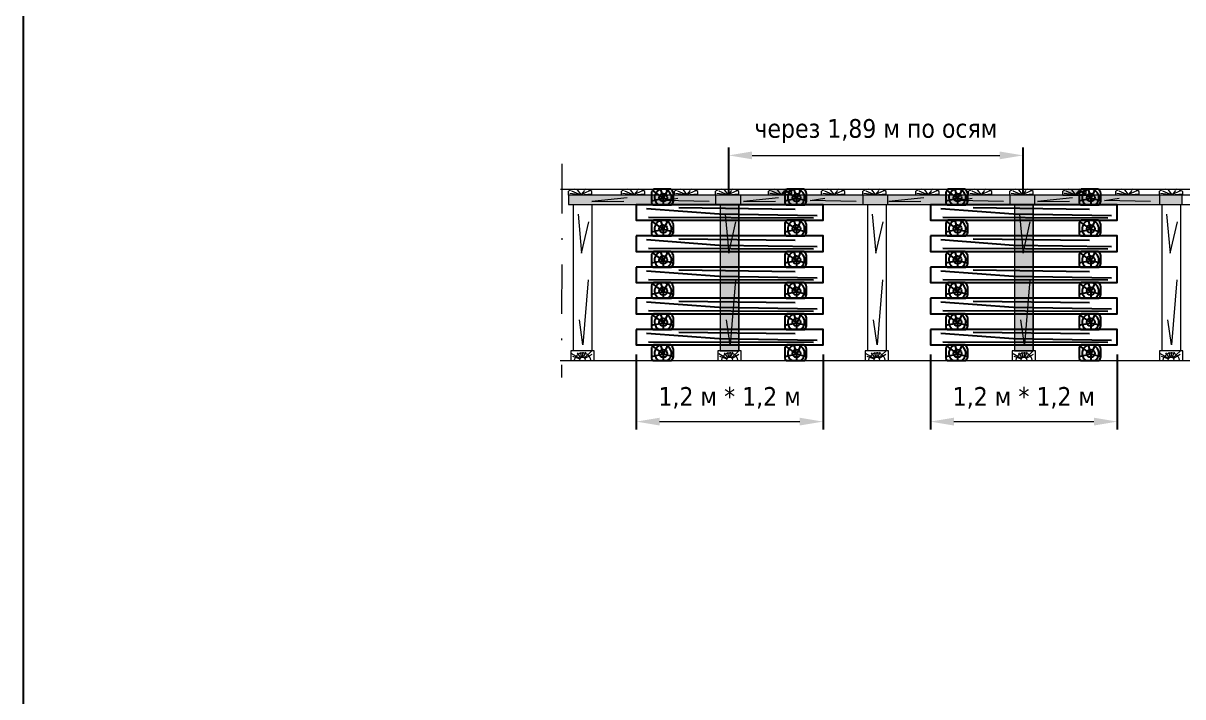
# Model space of a CAD drawing. Header units: millimetres. Extents: x 2161 to 3506, y -1213 to -250.
# Drawn here: x 2175.1 to 2249.6, y -574.7 to -531.4 of the extents above; entities that cross this region are included whole.
import ezdxf

# ---------------------------------------------------------------- set-up
doc = ezdxf.new("R2010")
doc.units = ezdxf.units.MM
doc.linetypes.add('штрихпунктирная2', pattern=[12.7, 6.35, -3.175, 0, -3.175])
doc.styles.add('стиль', font='TAHOMA.TTF')
doc.dimstyles.new('Копия DIN', dxfattribs={"dimtxt": 2, "dimasz": 2.5, "dimexe": 0.5, "dimexo": 0.625, "dimtad": 0, "dimdec": 0, "dimlfac": 100, "dimzin": 4, "dimdsep": 46, "dimtxsty": 'стиль', "dimcen": 2.5, "dimclre": 256, "dimclrt": 256, "dimadec": 0, "dimazin": 2, "dimtfac": 1, "dimtdec": 0, "dimtmove": 0, "dimatfit": 3, "dimfxl": 0, "dimtvp": 1, "dimtolj": 1, "dimtzin": 0, "dimlwd": 0, "dimarcsym": 0})

# ---------------------------------------------------------------- blocks, each defined once
blk = doc.blocks.new('бутокост')
at = {"color": 7}
for p, q in [((2896.634, -913.655), (2896.634, -913.655)), ((2897.869, -913.655), (2896.757, -913.655)), ((2905.187, -913.655), (2905.187, -913.655)), ((2906.423, -913.655), (2905.311, -913.655)), ((2896.634, -913.83), (2896.634, -914.529)), ((2898.034, -914.434), (2898.034, -913.924)), ((2905.187, -913.83), (2905.187, -914.529)), ((2906.587, -914.434), (2906.587, -913.924)), ((2896.715, -914.655), (2897.912, -914.655)), ((2905.269, -914.655), (2906.465, -914.655)), ((2896.634, -915.655), (2896.634, -915.655)), ((2896.634, -915.83), (2896.634, -916.529)), ((2897.869, -915.655), (2896.757, -915.655)), ((2898.034, -916.434), (2898.034, -915.924)), ((2905.187, -915.655), (2905.187, -915.655)), ((2905.187, -915.83), (2905.187, -916.529)), ((2906.423, -915.655), (2905.311, -915.655)), ((2906.587, -916.434), (2906.587, -915.924)), ((2896.715, -916.655), (2897.912, -916.655)), ((2905.269, -916.655), (2906.465, -916.655)), ((2896.634, -917.655), (2896.634, -917.655)), ((2896.634, -917.83), (2896.634, -918.529)), ((2897.869, -917.655), (2896.757, -917.655)), ((2898.034, -918.434), (2898.034, -917.924)), ((2905.187, -917.655), (2905.187, -917.655)), ((2905.187, -917.83), (2905.187, -918.529)), ((2906.423, -917.655), (2905.311, -917.655)), ((2906.587, -918.434), (2906.587, -917.924)), ((2896.715, -918.655), (2897.912, -918.655)), ((2905.269, -918.655), (2906.465, -918.655)), ((2896.634, -919.655), (2896.634, -919.655)), ((2897.869, -919.655), (2896.757, -919.655)), ((2905.187, -919.655), (2905.187, -919.655)), ((2906.423, -919.655), (2905.311, -919.655)), ((2896.634, -919.83), (2896.634, -920.529)), ((2898.034, -920.434), (2898.034, -919.924)), ((2905.187, -919.83), (2905.187, -920.529)), ((2906.587, -920.434), (2906.587, -919.924)), ((2896.715, -920.655), (2897.912, -920.655)), ((2905.269, -920.655), (2906.465, -920.655)), ((2896.634, -921.655), (2896.634, -921.655)), ((2896.634, -921.83), (2896.634, -922.529)), ((2897.869, -921.655), (2896.757, -921.655)), ((2898.034, -922.434), (2898.034, -921.924)), ((2905.187, -921.655), (2905.187, -921.655)), ((2905.187, -921.83), (2905.187, -922.529)), ((2906.423, -921.655), (2905.311, -921.655)), ((2906.587, -922.434), (2906.587, -921.924)), ((2896.715, -922.655), (2897.912, -922.655)), ((2905.269, -922.655), (2906.465, -922.655)), ((2896.634, -923.655), (2896.634, -923.655)), ((2896.634, -923.83), (2896.634, -924.529)), ((2897.869, -923.655), (2896.757, -923.655)), ((2898.034, -924.434), (2898.034, -923.924)), ((2905.187, -923.655), (2905.187, -923.655)), ((2905.187, -923.83), (2905.187, -924.529)), ((2906.423, -923.655), (2905.311, -923.655)), ((2906.587, -924.434), (2906.587, -923.924)), ((2896.715, -924.655), (2897.912, -924.655)), ((2905.269, -924.655), (2906.465, -924.655))]:
    blk.add_line(p, q, dxfattribs=at)
for points in [[(2896.634, -914.395), (2897.415, -914.23), (2897.689, -913.655)], [(2896.685, -913.744), (2897.381, -914.247), (2897.381, -914.655)], [(2897.208, -913.655), (2897.364, -914.23), (2898.034, -914.39)], [(2905.187, -914.395), (2905.969, -914.23), (2906.243, -913.655)], [(2905.239, -913.744), (2905.935, -914.247), (2905.935, -914.655)], [(2905.762, -913.655), (2905.918, -914.23), (2906.587, -914.39)], [(2895.641, -914.655), (2895.641, -915.655), (2907.641, -915.655), (2907.641, -914.655), (2895.641, -914.655)], [(2896.313, -914.893), (2900.974, -915.241), (2907.273, -915.344)], [(2898.379, -914.841), (2905.853, -914.931)], [(2896.43, -915.448), (2907.028, -915.486)], [(2896.634, -916.395), (2897.415, -916.23), (2897.689, -915.655)], [(2896.685, -915.744), (2897.381, -916.247), (2897.381, -916.655)], [(2897.208, -915.655), (2897.364, -916.23), (2898.034, -916.39)], [(2905.187, -916.395), (2905.969, -916.23), (2906.243, -915.655)], [(2905.239, -915.744), (2905.935, -916.247), (2905.935, -916.655)], [(2905.762, -915.655), (2905.918, -916.23), (2906.587, -916.39)], [(2895.641, -916.655), (2895.641, -917.655), (2907.641, -917.655), (2907.641, -916.655), (2895.641, -916.655)], [(2896.313, -916.893), (2900.974, -917.241), (2907.273, -917.344)], [(2896.43, -917.448), (2907.028, -917.486)], [(2898.379, -916.841), (2905.853, -916.931)], [(2896.634, -918.395), (2897.415, -918.23), (2897.689, -917.655)], [(2896.685, -917.744), (2897.381, -918.247), (2897.381, -918.655)], [(2897.208, -917.655), (2897.364, -918.23), (2898.034, -918.39)], [(2905.187, -918.395), (2905.969, -918.23), (2906.243, -917.655)], [(2905.239, -917.744), (2905.935, -918.247), (2905.935, -918.655)], [(2905.762, -917.655), (2905.918, -918.23), (2906.587, -918.39)], [(2895.641, -918.655), (2895.641, -919.655), (2907.641, -919.655), (2907.641, -918.655), (2895.641, -918.655)], [(2896.313, -918.893), (2900.974, -919.241), (2907.273, -919.344)], [(2898.379, -918.841), (2905.853, -918.931)], [(2896.43, -919.448), (2907.028, -919.486)], [(2896.634, -920.395), (2897.415, -920.23), (2897.689, -919.655)], [(2896.685, -919.744), (2897.381, -920.247), (2897.381, -920.655)], [(2897.208, -919.655), (2897.364, -920.23), (2898.034, -920.39)], [(2905.187, -920.395), (2905.969, -920.23), (2906.243, -919.655)], [(2905.239, -919.744), (2905.935, -920.247), (2905.935, -920.655)], [(2905.762, -919.655), (2905.918, -920.23), (2906.587, -920.39)], [(2895.641, -920.655), (2895.641, -921.655), (2907.641, -921.655), (2907.641, -920.655), (2895.641, -920.655)], [(2896.313, -920.893), (2900.974, -921.241), (2907.273, -921.344)], [(2898.379, -920.841), (2905.853, -920.931)], [(2896.43, -921.448), (2907.028, -921.486)], [(2896.634, -922.395), (2897.415, -922.23), (2897.689, -921.655)], [(2896.685, -921.744), (2897.381, -922.247), (2897.381, -922.655)], [(2897.208, -921.655), (2897.364, -922.23), (2898.034, -922.39)], [(2905.187, -922.395), (2905.969, -922.23), (2906.243, -921.655)], [(2905.239, -921.744), (2905.935, -922.247), (2905.935, -922.655)], [(2905.762, -921.655), (2905.918, -922.23), (2906.587, -922.39)], [(2895.641, -922.655), (2895.641, -923.655), (2907.641, -923.655), (2907.641, -922.655), (2895.641, -922.655)], [(2896.313, -922.893), (2900.974, -923.241), (2907.273, -923.344)], [(2896.43, -923.448), (2907.028, -923.486)], [(2898.379, -922.841), (2905.853, -922.931)], [(2896.634, -924.395), (2897.415, -924.23), (2897.689, -923.655)], [(2896.685, -923.744), (2897.381, -924.247), (2897.381, -924.655)], [(2897.208, -923.655), (2897.364, -924.23), (2898.034, -924.39)], [(2905.187, -924.395), (2905.969, -924.23), (2906.243, -923.655)], [(2905.239, -923.744), (2905.935, -924.247), (2905.935, -924.655)], [(2905.762, -923.655), (2905.918, -924.23), (2906.587, -924.39)]]:
    blk.add_lwpolyline(points, dxfattribs=at)
for centre in [(2897.381, -914.196), (2905.935, -914.196), (2897.381, -916.196), (2905.935, -916.196), (2897.381, -918.196), (2905.935, -918.196), (2897.381, -920.196), (2905.935, -920.196), (2897.381, -922.196), (2905.935, -922.196), (2897.381, -924.196), (2905.935, -924.196)]:
    blk.add_circle(centre, 0.255, dxfattribs=at)
for centre, radius, start, end in [((2897.313, -914.179), 0.764, 136.66368, 152.79187), ((2897.364, -914.196), 0.543, 302.46062, 237.53938), ((2897.313, -914.179), 0.764, 19.51538, 43.33632), ((2905.867, -914.179), 0.764, 136.66368, 152.79187), ((2905.918, -914.196), 0.543, 302.46062, 237.53938), ((2905.867, -914.179), 0.764, 19.51538, 43.33632), ((2897.313, -914.179), 0.764, 207.20813, 218.47864), ((2897.313, -914.179), 0.764, 321.52136, 340.48462), ((2905.867, -914.179), 0.764, 207.20813, 218.47864), ((2905.867, -914.179), 0.764, 321.52136, 340.48462), ((2897.313, -916.179), 0.764, 136.66368, 152.79187), ((2897.364, -916.196), 0.543, 302.46062, 237.53938), ((2897.313, -916.179), 0.764, 19.51538, 43.33632), ((2905.867, -916.179), 0.764, 136.66368, 152.79187), ((2905.918, -916.196), 0.543, 302.46062, 237.53938), ((2905.867, -916.179), 0.764, 19.51538, 43.33632), ((2897.313, -916.179), 0.764, 207.20813, 218.47864), ((2897.313, -916.179), 0.764, 321.52136, 340.48462), ((2905.867, -916.179), 0.764, 207.20813, 218.47864), ((2905.867, -916.179), 0.764, 321.52136, 340.48462), ((2897.313, -918.179), 0.764, 136.66368, 152.79187), ((2897.364, -918.196), 0.543, 302.46062, 237.53938), ((2897.313, -918.179), 0.764, 19.51538, 43.33632), ((2905.867, -918.179), 0.764, 136.66368, 152.79187), ((2905.918, -918.196), 0.543, 302.46062, 237.53938), ((2905.867, -918.179), 0.764, 19.51538, 43.33632), ((2897.313, -918.179), 0.764, 207.20813, 218.47864), ((2897.313, -918.179), 0.764, 321.52136, 340.48462), ((2905.867, -918.179), 0.764, 207.20813, 218.47864), ((2905.867, -918.179), 0.764, 321.52136, 340.48462), ((2897.313, -920.179), 0.764, 136.66368, 152.79187), ((2897.364, -920.196), 0.543, 302.46062, 237.53938), ((2897.313, -920.179), 0.764, 19.51538, 43.33632), ((2905.867, -920.179), 0.764, 136.66368, 152.79187), ((2905.918, -920.196), 0.543, 302.46062, 237.53938), ((2905.867, -920.179), 0.764, 19.51538, 43.33632), ((2897.313, -920.179), 0.764, 321.52136, 340.48462), ((2905.867, -920.179), 0.764, 321.52136, 340.48462), ((2897.313, -920.179), 0.764, 207.20813, 218.47864), ((2905.867, -920.179), 0.764, 207.20813, 218.47864), ((2897.313, -922.179), 0.764, 136.66368, 152.79187), ((2897.364, -922.196), 0.543, 302.46062, 237.53938), ((2897.313, -922.179), 0.764, 19.51538, 43.33632), ((2905.867, -922.179), 0.764, 136.66368, 152.79187), ((2905.918, -922.196), 0.543, 302.46062, 237.53938), ((2905.867, -922.179), 0.764, 19.51538, 43.33632), ((2897.313, -922.179), 0.764, 207.20813, 218.47864), ((2897.313, -922.179), 0.764, 321.52136, 340.48462), ((2905.867, -922.179), 0.764, 207.20813, 218.47864), ((2905.867, -922.179), 0.764, 321.52136, 340.48462), ((2897.313, -924.179), 0.764, 136.66368, 152.79187), ((2897.364, -924.196), 0.543, 302.46062, 237.53938), ((2897.313, -924.179), 0.764, 19.51538, 43.33632), ((2905.867, -924.179), 0.764, 136.66368, 152.79187), ((2905.918, -924.196), 0.543, 302.46062, 237.53938), ((2905.867, -924.179), 0.764, 19.51538, 43.33632), ((2897.313, -924.179), 0.764, 207.20813, 218.47864), ((2897.313, -924.179), 0.764, 321.52136, 340.48462), ((2905.867, -924.179), 0.764, 207.20813, 218.47864), ((2905.867, -924.179), 0.764, 321.52136, 340.48462)]:
    blk.add_arc(centre, radius, start, end, dxfattribs=at)
blk = doc.blocks.new('з0.15')
at = {"color": 7, "lineweight": 15}
for p, q in [((4545.833, -854.206), (4545.833, -853.942)), ((4546.206, -853.806), (4546.933, -853.806)), ((4547.333, -854.206), (4547.333, -853.956))]:
    blk.add_line(p, q, dxfattribs=at)
for points in [[(4547.193, -853.91), (4546.617, -854.17), (4545.91, -854.095)], [(4546.031, -853.919), (4546.626, -854.17), (4547.295, -854.105)], [(4546.858, -853.891), (4546.644, -854.16), (4546.412, -853.845)]]:
    blk.add_lwpolyline(points, dxfattribs=at)
for centre, radius, start, end in [((4546.451, -855.05), 1.269, 101.14815, 119.14223), ((4546.698, -855.035), 1.251, 59.50616, 79.18788)]:
    blk.add_arc(centre, radius, start, end, dxfattribs=at)
blk = doc.blocks.new('*D482')
at = {"linetype": 'ByBlock', "lineweight": -2}
for p, q in [((2233.372, -552.691), (2233.372, -557.491)), ((2245.372, -552.691), (2245.372, -557.491))]:
    blk.add_line(p, q, dxfattribs=at)
at = {"color": 0, "linetype": 'ByBlock', "lineweight": 0}
blk.add_line((2234.872, -556.991), (2243.872, -556.991), dxfattribs=at)
at = {"color": 0, "lineweight": -2}
for points in [[(2234.872, -556.741), (2234.872, -557.241), (2233.372, -556.991)], [(2243.872, -556.741), (2243.872, -557.241), (2245.372, -556.991)]]:
    blk.add_solid(points, dxfattribs=at)
at = {"layer": 'Defpoints', "color": 0, "lineweight": -2}
for p in [(2233.372, -552.066), (2245.372, -552.066), (2245.372, -556.991)]:
    blk.add_point(p, dxfattribs=at)
at = {"lineweight": 0, "insert": (2239.372, -555.468), "char_height": 1.2, "attachment_point": 5, "style": 'стиль'}
blk.add_mtext('\\A1;1,2 м * 1,2 м', dxfattribs=at)
blk = doc.blocks.new('*D419')
at = {"linetype": 'ByBlock', "lineweight": -2}
for p, q in [((2214.472, -552.691), (2214.472, -557.491)), ((2226.472, -552.691), (2226.472, -557.491))]:
    blk.add_line(p, q, dxfattribs=at)
at = {"color": 0, "linetype": 'ByBlock', "lineweight": 0}
blk.add_line((2215.972, -556.991), (2224.972, -556.991), dxfattribs=at)
at = {"color": 0, "lineweight": -2}
for points in [[(2215.972, -556.741), (2215.972, -557.241), (2214.472, -556.991)], [(2224.972, -556.741), (2224.972, -557.241), (2226.472, -556.991)]]:
    blk.add_solid(points, dxfattribs=at)
at = {"layer": 'Defpoints', "color": 0, "lineweight": -2}
for p in [(2214.472, -552.066), (2226.472, -552.066), (2226.472, -556.991)]:
    blk.add_point(p, dxfattribs=at)
at = {"lineweight": 0, "insert": (2220.472, -555.468), "char_height": 1.2, "attachment_point": 5, "style": 'стиль'}
blk.add_mtext('\\A1;1,2 м * 1,2 м', dxfattribs=at)
blk = doc.blocks.new('*D420')
at = {"linetype": 'ByBlock', "lineweight": -2}
for p, q in [((2220.418, -542.432), (2220.418, -539.399)), ((2239.318, -542.441), (2239.318, -539.399))]:
    blk.add_line(p, q, dxfattribs=at)
at = {"color": 0, "linetype": 'ByBlock', "lineweight": 0}
blk.add_line((2221.918, -539.899), (2237.818, -539.899), dxfattribs=at)
at = {"color": 0, "lineweight": -2}
for points in [[(2221.918, -539.649), (2221.918, -540.149), (2220.418, -539.899)], [(2237.818, -539.649), (2237.818, -540.149), (2239.318, -539.899)]]:
    blk.add_solid(points, dxfattribs=at)
at = {"layer": 'Defpoints', "color": 0, "lineweight": -2}
for p in [(2239.318, -539.899), (2220.418, -543.057), (2239.318, -543.066)]:
    blk.add_point(p, dxfattribs=at)
at = {"lineweight": 0, "insert": (2229.868, -538.339), "char_height": 1.2, "attachment_point": 5, "style": 'стиль'}
blk.add_mtext('\\A1;через 1,89 м по осям', dxfattribs=at)

msp = doc.modelspace()

# ---------------------------------------------------------------- hatches: boundary and pattern name
at = {"lineweight": 15}
h = msp.add_hatch(color=7, dxfattribs=at)
edge = h.paths.add_edge_path()
edge.add_line((2222.972, -542.461), (2224.472, -542.461))
edge.add_line((2224.472, -542.461), (2224.472, -542.212))
edge.add_arc((2223.838, -543.29), 1.251, 59.50616, 79.18788)
edge.add_line((2224.072, -542.061), (2223.345, -542.061))
edge.add_arc((2223.59, -543.306), 1.269, 101.14815, 119.14223)
edge.add_line((2222.972, -542.198), (2222.972, -542.461))
h = msp.add_hatch(color=7, dxfattribs=at)
edge = h.paths.add_edge_path()
edge.add_line((2241.872, -542.461), (2243.372, -542.461))
edge.add_line((2243.372, -542.461), (2243.372, -542.212))
edge.add_arc((2242.738, -543.29), 1.251, 59.50616, 79.18788)
edge.add_line((2242.972, -542.061), (2242.245, -542.061))
edge.add_arc((2242.49, -543.306), 1.269, 101.14815, 119.14223)
edge.add_line((2241.872, -542.198), (2241.872, -542.461))
for points in [[(2210.122, -542.457), (2210.122, -543.057), (2221.182, -543.057), (2221.182, -542.457)], [(2219.572, -542.457), (2219.572, -543.057), (2230.632, -543.057), (2230.632, -542.457)], [(2229.022, -542.457), (2229.022, -543.057), (2240.082, -543.057), (2240.082, -542.457)], [(2238.472, -542.457), (2238.472, -543.057), (2249.532, -543.057), (2249.532, -542.457)], [(2238.772, -543.066), (2238.772, -552.457), (2239.972, -552.457), (2239.972, -543.066)]]:
    msp.add_hatch(color=7, dxfattribs=at).paths.add_polyline_path(points)
h = msp.add_hatch(color=7, dxfattribs=at)
h.paths.add_polyline_path([(2219.872, -543.057), (2219.872, -552.457), (2221.072, -552.457), (2221.072, -543.057)])
edge = h.paths.add_edge_path(flags=17)
edge.add_line((2219.872, -543.057), (2219.872, -552.457))

# ---------------------------------------------------------------- linework, layer by layer
at = {"color": 7, "linetype": 'штрихпунктирная2', "lineweight": 15, "ltscale": 0.5}
msp.add_line((2209.703, -540.449), (2209.673, -554.155), dxfattribs=at)
at = {"color": 7, "lineweight": 15}
for p, q in [((2209.611, -542.066), (2289.594, -542.066)), ((2242.245, -542.061), (2242.972, -542.061)), ((2241.872, -542.461), (2241.872, -542.198)), ((2243.372, -542.461), (2243.372, -542.212)), ((2210.422, -543.057), (2210.422, -552.457)), ((2211.622, -543.057), (2211.622, -552.457)), ((2219.872, -543.057), (2219.872, -552.457)), ((2221.072, -543.057), (2221.072, -552.457)), ((2229.322, -543.057), (2229.322, -552.457)), ((2230.522, -543.057), (2230.522, -552.457)), ((2238.772, -543.057), (2238.772, -552.457)), ((2239.972, -543.057), (2239.972, -552.457)), ((2248.222, -543.057), (2248.222, -552.457)), ((2249.422, -543.057), (2249.422, -552.457)), ((2209.586, -553.066), (2317.423, -553.066))]:
    msp.add_line(p, q, dxfattribs=at)
at = {"linetype": 'ByBlock', "lineweight": -2}
msp.add_lwpolyline([(2175.102, -684.836), (2769.102, -684.836), (2769.102, -264.836), (2175.102, -264.836)], close=True, dxfattribs=at)
at = {"color": 7, "lineweight": 15}
for points in [[(2243.232, -542.165), (2242.656, -542.425), (2241.95, -542.351)], [(2242.07, -542.175), (2242.665, -542.425), (2243.334, -542.36)], [(2242.897, -542.147), (2242.684, -542.416), (2242.451, -542.1)], [(2210.122, -542.457), (2210.122, -543.057), (2221.182, -543.057), (2221.182, -542.457), (2210.122, -542.457)], [(2213.885, -542.634), (2211.631, -542.849), (2213.684, -542.835)], [(2219.154, -542.849), (2216.197, -542.792), (2217.144, -542.649)], [(2219.572, -542.457), (2219.572, -543.057), (2230.632, -543.057), (2230.632, -542.457), (2219.572, -542.457)], [(2223.61, -542.634), (2221.356, -542.849), (2223.409, -542.835)], [(2228.604, -542.849), (2225.647, -542.792), (2226.594, -542.649)], [(2229.022, -542.457), (2229.022, -543.057), (2240.082, -543.057), (2240.082, -542.457), (2229.022, -542.457)], [(2232.946, -542.634), (2230.692, -542.849), (2232.745, -542.835)], [(2238.054, -542.849), (2235.097, -542.792), (2236.044, -542.649)], [(2238.472, -542.457), (2238.472, -543.057), (2249.532, -543.057), (2249.532, -542.457), (2238.472, -542.457)], [(2242.503, -542.634), (2240.249, -542.849), (2242.302, -542.835)], [(2241.872, -542.461), (2243.372, -542.461)], [(2247.504, -542.849), (2244.547, -542.792), (2245.494, -542.649)], [(2248.073, -542.462), (2248.073, -543.062), (2259.133, -543.062), (2259.133, -542.462), (2248.073, -542.462)], [(2219.872, -543.057), (2219.872, -552.457), (2221.072, -552.457), (2221.072, -543.057), (2219.872, -543.057)], [(2238.772, -543.066), (2238.772, -552.457), (2239.972, -552.457), (2239.972, -543.066), (2238.772, -543.066)], [(2210.737, -543.679), (2210.967, -546.174), (2211.426, -544.166)], [(2220.187, -543.679), (2220.417, -546.174), (2220.876, -544.166)], [(2229.637, -543.679), (2229.867, -546.174), (2230.326, -544.166)], [(2239.087, -543.679), (2239.317, -546.174), (2239.776, -544.166)], [(2248.537, -543.679), (2248.767, -546.174), (2249.226, -544.166)], [(2211.397, -547.895), (2211.053, -552.054), (2210.823, -550.448)], [(2220.847, -547.895), (2220.503, -552.054), (2220.273, -550.448)], [(2230.297, -547.895), (2229.953, -552.054), (2229.723, -550.448)], [(2239.747, -547.895), (2239.403, -552.054), (2239.173, -550.448)], [(2249.197, -547.895), (2248.853, -552.054), (2248.623, -550.448)], [(2210.272, -552.457), (2210.272, -553.057), (2211.772, -553.057), (2211.772, -552.457), (2210.272, -552.457)], [(2210.921, -552.894), (2210.692, -552.582)], [(2210.982, -552.87), (2210.885, -552.552)], [(2211.033, -552.866), (2211.074, -552.535)], [(2211.085, -552.876), (2211.234, -552.515)], [(2211.602, -552.465), (2211.143, -552.906)], [(2219.722, -552.457), (2219.722, -553.057), (2221.222, -553.057), (2221.222, -552.457), (2219.722, -552.457)], [(2220.371, -552.894), (2220.142, -552.582)], [(2220.432, -552.87), (2220.335, -552.552)], [(2220.483, -552.866), (2220.524, -552.535)], [(2220.535, -552.876), (2220.684, -552.515)], [(2221.052, -552.465), (2220.593, -552.906)], [(2229.172, -552.457), (2229.172, -553.057), (2230.672, -553.057), (2230.672, -552.457), (2229.172, -552.457)], [(2229.821, -552.894), (2229.592, -552.582)], [(2229.882, -552.87), (2229.785, -552.552)], [(2229.933, -552.866), (2229.974, -552.535)], [(2229.985, -552.876), (2230.134, -552.515)], [(2230.502, -552.465), (2230.043, -552.906)], [(2238.622, -552.457), (2238.622, -553.057), (2240.122, -553.057), (2240.122, -552.457), (2238.622, -552.457)], [(2239.271, -552.894), (2239.042, -552.582)], [(2239.332, -552.87), (2239.235, -552.552)], [(2239.383, -552.866), (2239.424, -552.535)], [(2239.435, -552.876), (2239.584, -552.515)], [(2239.952, -552.465), (2239.493, -552.906)], [(2248.072, -552.457), (2248.072, -553.057), (2249.572, -553.057), (2249.572, -552.457), (2248.072, -552.457)], [(2248.721, -552.894), (2248.492, -552.582)], [(2248.782, -552.87), (2248.685, -552.552)], [(2248.833, -552.866), (2248.874, -552.535)], [(2248.885, -552.876), (2249.034, -552.515)], [(2249.402, -552.465), (2248.943, -552.906)], [(2210.322, -552.62), (2210.871, -552.936)], [(2210.382, -552.796), (2210.852, -552.962)], [(2211.612, -552.689), (2211.175, -552.936)], [(2219.772, -552.62), (2220.321, -552.936)], [(2219.832, -552.796), (2220.302, -552.962)], [(2221.062, -552.689), (2220.625, -552.936)], [(2229.222, -552.62), (2229.771, -552.936)], [(2229.282, -552.796), (2229.752, -552.962)], [(2230.512, -552.689), (2230.075, -552.936)], [(2238.672, -552.62), (2239.221, -552.936)], [(2238.732, -552.796), (2239.202, -552.962)], [(2239.962, -552.689), (2239.525, -552.936)], [(2248.122, -552.62), (2248.671, -552.936)], [(2248.182, -552.796), (2248.652, -552.962)], [(2249.412, -552.689), (2248.975, -552.936)]]:
    msp.add_lwpolyline(points, dxfattribs=at)
for centre, radius, start, end in [((2242.49, -543.306), 1.269, 101.14815, 119.14223), ((2242.738, -543.29), 1.251, 59.50616, 79.18788), ((2211.028, -553.124), 0.537, 8.91252, 171.08748), ((2220.478, -553.124), 0.537, 8.91252, 171.08748), ((2229.928, -553.124), 0.537, 8.91252, 171.08748), ((2239.378, -553.124), 0.537, 8.91252, 171.08748), ((2248.828, -553.124), 0.537, 8.91252, 171.08748), ((2211.023, -553.066), 0.2, 7.43413, 172.56587), ((2220.473, -553.066), 0.2, 7.43413, 172.56587), ((2229.923, -553.066), 0.2, 7.43413, 172.56587), ((2239.373, -553.066), 0.2, 7.43413, 172.56587), ((2248.823, -553.066), 0.2, 7.43413, 172.56587)]:
    msp.add_arc(centre, radius, start, end, dxfattribs=at)

# ---------------------------------------------------------------- block references
for p in [(-2335.711, 311.744), (-2332.311, 311.744), (-2328.911, 311.744), (-2326.261, 311.744), (-2322.861, 311.744), (-2319.461, 311.744), (-2316.811, 311.744), (-2313.411, 311.744), (-2310.011, 311.744), (-2307.361, 311.744), (-2300.561, 311.744), (-2297.76, 311.739)]:
    msp.add_blockref('з0.15', p, dxfattribs=at)
at = {"color": 1, "lineweight": 0}
for p in [(-681.169, 371.588), (-662.269, 371.588)]:
    msp.add_blockref('бутокост', p, dxfattribs=at)

# ---------------------------------------------------------------- dimensions: what is measured, and where the dimension line sits
at = {"color": 7, "lineweight": 0}
for base, p1, p2, text, picture, middle in [((2239.318, -539.899), (2220.418, -543.057), (2239.318, -543.066), 'через 1,89 м по осям', '*D420', (2229.868, -538.339)), ((2226.472, -556.991), (2214.472, -552.066), (2226.472, -552.066), '1,2 м * 1,2 м', '*D419', (2220.472, -555.468)), ((2245.372, -556.991), (2233.372, -552.066), (2245.372, -552.066), '1,2 м * 1,2 м', '*D482', (2239.372, -555.468))]:
    dim = msp.add_linear_dim(base=base, p1=p1, p2=p2, text=text, dimstyle='Копия DIN', override={"dimtxt": 1.2, "dimasz": 1.5}, dxfattribs=at)
    dim.commit()
    dim.dimension.update_dxf_attribs({"geometry": picture, "text_midpoint": middle})

doc.saveas('drawing.dxf')
